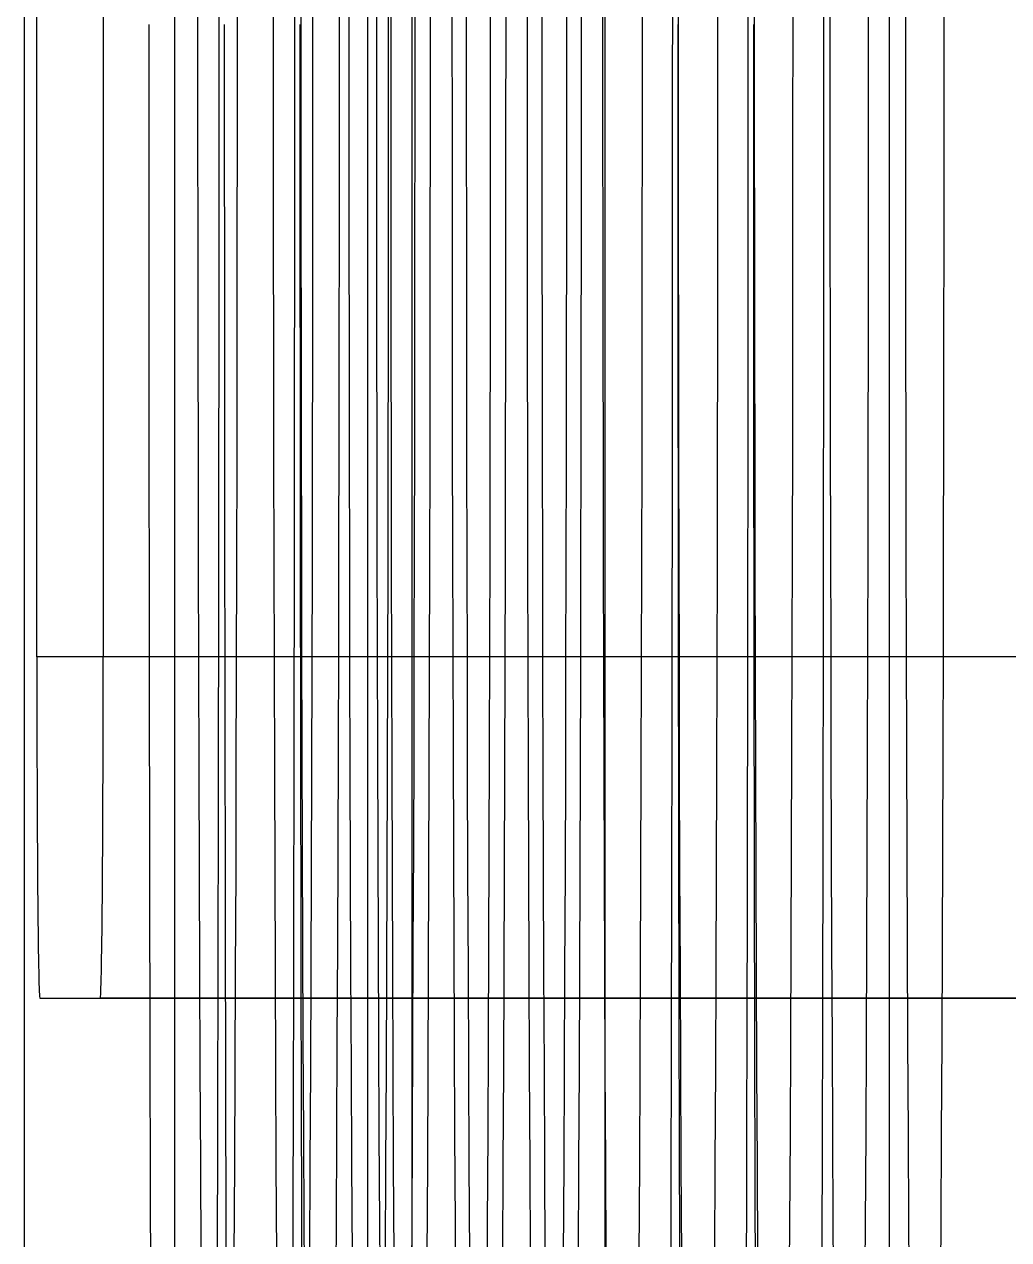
# Model space of a CAD drawing. Extents: x 0 to 233, y 0 to 414.
# Drawn here: x 85.305 to 86.74, y 94.201 to 95.972 of the extents above; entities that cross this region are included whole.
import ezdxf

# ---------------------------------------------------------------- set-up
doc = ezdxf.new("R2010")
doc.units = 0
doc.layers.add('-15N-THT. THIẾT BỊ ĐÓNG MỞ', color=40, linetype='CONTINUOUS')

# ---------------------------------------------------------------- blocks, each defined once
blk = doc.blocks.new('06 - N - SC VSD CHIẾU HÔNG ATV630U75~D11N4')
at = {"layer": '-15N-THT. THIẾT BỊ ĐÓNG MỞ'}
for p, q in [((-147.6947, -100.4401), (-147.6947, -115.7528)), ((-146.4341, -100.4401), (-146.4341, -114.4815)), ((-147.1298, -101.2912), (-147.1294, -126.2497)), ((-147.6764, -111.9004), (-147.6764, -101.8052)), ((-147.5796, -107.1013), (-147.5796, -111.9004)), ((-147.4757, -108.6804), (-147.4757, -113.2772)), ((-147.1943, -108.6804), (-147.1943, -113.2772)), ((-146.8482, -108.6804), (-146.8482, -113.2772)), ((-146.8516, -110.8159), (-146.8516, -110.9788)), ((-146.6835, -110.9788), (-146.6836, -110.8159)), ((-147.442, -110.8209), (-147.442, -110.9788)), ((-147.3841, -110.9788), (-147.3841, -110.8209)), ((-147.3318, -110.8209), (-147.3318, -110.9788)), ((-147.2916, -110.8251), (-147.2916, -110.9788)), ((-147.2739, -110.9788), (-147.2739, -110.8209)), ((-147.2352, -110.9788), (-147.2353, -110.8251)), ((-147.2216, -110.8209), (-147.2216, -110.9788)), ((-147.1814, -110.8202), (-147.1815, -110.9788)), ((-147.1637, -110.9788), (-147.1637, -110.8209)), ((-147.1606, -110.8209), (-147.1606, -110.9788)), ((-147.125, -110.9788), (-147.1251, -110.8251)), ((-147.1027, -110.9788), (-147.1027, -110.8209)), ((-147.0712, -110.8251), (-147.0713, -110.9788)), ((-147.0504, -110.8209), (-147.0505, -110.9788)), ((-147.0149, -110.9788), (-147.0149, -110.8251)), ((-146.9925, -110.9788), (-146.9926, -110.8209)), ((-146.9618, -110.8209), (-146.9618, -110.9788)), ((-146.9402, -110.8209), (-146.9403, -110.9788)), ((-146.9039, -110.9788), (-146.9039, -110.8209)), ((-146.8824, -110.9788), (-146.8824, -110.8209)), ((-146.7937, -110.9788), (-146.7937, -110.8209)), ((-146.7414, -110.8209), (-146.7414, -110.9788)), ((-146.6305, -110.8251), (-146.6305, -110.9788)), ((-146.5741, -110.9788), (-146.5742, -110.8251)), ((-146.5203, -110.8251), (-146.5203, -110.9788)), ((-146.464, -110.9788), (-146.464, -110.8251)), ((-146.4101, -110.8251), (-146.4102, -110.9788)), ((-146.3538, -110.9788), (-146.3538, -110.8251)), ((-147.442, -110.9788), (-147.442, -111.1367)), ((-147.3841, -111.1367), (-147.3841, -110.9788)), ((-147.3318, -110.9788), (-147.3318, -111.1367)), ((-147.2916, -110.9788), (-147.2916, -111.1325)), ((-147.2739, -111.1367), (-147.2739, -110.9788)), ((-147.2353, -111.1325), (-147.2352, -110.9788)), ((-147.2216, -110.9788), (-147.2216, -111.1367)), ((-147.1815, -110.9788), (-147.1814, -111.1325)), ((-147.1637, -111.1367), (-147.1637, -110.9788)), ((-147.1606, -110.9788), (-147.1606, -111.1367)), ((-147.1251, -111.1325), (-147.125, -110.9788)), ((-147.1027, -111.1367), (-147.1027, -110.9788)), ((-147.0713, -110.9788), (-147.0712, -111.1325)), ((-147.0505, -110.9788), (-147.0504, -111.1367)), ((-147.0149, -111.1325), (-147.0149, -110.9788)), ((-146.9926, -111.1367), (-146.9925, -110.9788)), ((-146.9618, -110.9788), (-146.9618, -111.1367)), ((-146.9403, -110.9788), (-146.9402, -111.1367)), ((-146.9039, -111.1367), (-146.9039, -110.9788)), ((-146.8824, -111.1367), (-146.8824, -110.9788)), ((-146.8516, -110.9788), (-146.8516, -111.1367)), ((-146.7937, -111.1367), (-146.7937, -110.9788)), ((-146.7414, -110.9788), (-146.7414, -111.1367)), ((-146.6836, -111.1367), (-146.6835, -110.9788)), ((-146.6305, -110.9788), (-146.6305, -111.1373)), ((-146.5742, -111.1325), (-146.5741, -110.9788)), ((-146.5203, -110.9788), (-146.5203, -111.1325)), ((-146.464, -111.1325), (-146.464, -110.9788)), ((-146.4102, -110.9788), (-146.4101, -111.1325)), ((-146.3538, -111.1325), (-146.3538, -110.9788)), ((-147.442, -111.1367), (-147.4419, -111.2942)), ((-147.3842, -111.2945), (-147.3841, -111.1367)), ((-147.3318, -111.1367), (-147.3317, -111.2942)), ((-147.2916, -111.1325), (-147.2915, -111.2859)), ((-147.274, -111.2945), (-147.2739, -111.1367)), ((-147.2354, -111.2859), (-147.2353, -111.1325)), ((-147.2216, -111.1367), (-147.2215, -111.2942)), ((-147.1814, -111.1325), (-147.1813, -111.2859)), ((-147.1638, -111.2945), (-147.1637, -111.1367)), ((-147.1606, -111.1367), (-147.1605, -111.2942)), ((-147.1252, -111.2859), (-147.1251, -111.1325)), ((-147.1029, -111.2945), (-147.1027, -111.1367)), ((-147.0712, -111.1325), (-147.0711, -111.2859)), ((-147.0504, -111.1367), (-147.0503, -111.2942)), ((-147.015, -111.2859), (-147.0149, -111.1325)), ((-146.9927, -111.2945), (-146.9926, -111.1367)), ((-146.9618, -111.1367), (-146.9617, -111.2943)), ((-146.9402, -111.1367), (-146.9401, -111.2942)), ((-146.904, -111.2943), (-146.9039, -111.1367)), ((-146.8825, -111.2945), (-146.8824, -111.1367)), ((-146.8516, -111.1367), (-146.8515, -111.2943)), ((-146.7938, -111.2943), (-146.7937, -111.1367)), ((-146.7414, -111.1367), (-146.7413, -111.2943)), ((-146.6837, -111.2943), (-146.6836, -111.1367)), ((-146.5743, -111.2859), (-146.5742, -111.1325)), ((-146.5203, -111.1325), (-146.5202, -111.2859)), ((-146.4641, -111.2859), (-146.464, -111.1325)), ((-146.4101, -111.1325), (-146.41, -111.2859)), ((-146.3539, -111.2859), (-146.3538, -111.1325)), ((-146.6305, -111.1373), (-146.6304, -111.2955)), ((-147.4419, -111.2942), (-147.4417, -111.4511)), ((-147.3844, -111.4516), (-147.3842, -111.2945)), ((-147.3317, -111.2942), (-147.3315, -111.4511)), ((-147.2915, -111.2859), (-147.2913, -111.4386)), ((-147.2742, -111.4516), (-147.274, -111.2945)), ((-147.2355, -111.4386), (-147.2354, -111.2859)), ((-147.2215, -111.2942), (-147.2213, -111.4511)), ((-147.1813, -111.2859), (-147.1812, -111.4386)), ((-147.164, -111.4516), (-147.1638, -111.2945)), ((-147.1605, -111.2942), (-147.1603, -111.4511)), ((-147.1253, -111.4386), (-147.1252, -111.2859)), ((-147.103, -111.4516), (-147.1029, -111.2945)), ((-147.0711, -111.2859), (-147.071, -111.4386)), ((-147.0503, -111.2942), (-147.0502, -111.4511)), ((-147.0152, -111.4386), (-147.015, -111.2859)), ((-146.9928, -111.4516), (-146.9927, -111.2945)), ((-146.9617, -111.2943), (-146.9615, -111.4511)), ((-146.9401, -111.2942), (-146.94, -111.4511)), ((-146.9042, -111.4511), (-146.904, -111.2943)), ((-146.8827, -111.4516), (-146.8825, -111.2945)), ((-146.8515, -111.2943), (-146.8513, -111.4511)), ((-146.794, -111.4511), (-146.7938, -111.2943)), ((-146.7413, -111.2943), (-146.7411, -111.4511)), ((-146.6838, -111.4511), (-146.6837, -111.2943)), ((-146.6304, -111.2955), (-146.6302, -111.4529)), ((-146.5744, -111.4386), (-146.5743, -111.2859)), ((-146.5202, -111.2859), (-146.5201, -111.4386)), ((-146.4642, -111.4386), (-146.4641, -111.2859)), ((-146.41, -111.2859), (-146.4099, -111.4386)), ((-146.3541, -111.4386), (-146.3539, -111.2859)), ((-147.4417, -111.4511), (-147.4415, -111.6068)), ((-147.3846, -111.6076), (-147.3844, -111.4516)), ((-147.3315, -111.4511), (-147.3313, -111.6068)), ((-147.2913, -111.4386), (-147.2911, -111.5903)), ((-147.2744, -111.6076), (-147.2742, -111.4516)), ((-147.2357, -111.5903), (-147.2355, -111.4386)), ((-147.2213, -111.4511), (-147.2211, -111.6068)), ((-147.1812, -111.4386), (-147.1809, -111.5903)), ((-147.1642, -111.6076), (-147.164, -111.4516)), ((-147.1603, -111.4511), (-147.1601, -111.6068)), ((-147.1256, -111.5903), (-147.1253, -111.4386)), ((-147.1032, -111.6076), (-147.103, -111.4516)), ((-147.071, -111.4386), (-147.0708, -111.5903)), ((-147.0502, -111.4511), (-147.0499, -111.6068)), ((-147.0154, -111.5903), (-147.0152, -111.4386)), ((-146.9931, -111.6076), (-146.9928, -111.4516)), ((-146.9615, -111.4511), (-146.9613, -111.6069)), ((-146.94, -111.4511), (-146.9398, -111.6068)), ((-146.9044, -111.6069), (-146.9042, -111.4511)), ((-146.8829, -111.6076), (-146.8827, -111.4516)), ((-146.8513, -111.4511), (-146.8511, -111.6069)), ((-146.7942, -111.6069), (-146.794, -111.4511)), ((-146.7411, -111.4511), (-146.7409, -111.6069)), ((-146.684, -111.6069), (-146.6838, -111.4511)), ((-146.6302, -111.4529), (-146.63, -111.6092)), ((-146.5746, -111.5903), (-146.5744, -111.4386)), ((-146.5201, -111.4386), (-146.5198, -111.5903)), ((-146.4645, -111.5903), (-146.4642, -111.4386)), ((-146.4099, -111.4386), (-146.4097, -111.5903)), ((-146.3543, -111.5903), (-146.3541, -111.4386)), ((-147.2911, -111.5903), (-147.2908, -111.7406)), ((-147.236, -111.7406), (-147.2357, -111.5903)), ((-147.1809, -111.5903), (-147.1806, -111.7406)), ((-147.1259, -111.7406), (-147.1256, -111.5903)), ((-147.0708, -111.5903), (-147.0705, -111.7406)), ((-147.0157, -111.7406), (-147.0154, -111.5903)), ((-146.5749, -111.7406), (-146.5746, -111.5903)), ((-146.5198, -111.5903), (-146.5196, -111.7406)), ((-146.4647, -111.7406), (-146.4645, -111.5903)), ((-146.4097, -111.5903), (-146.4094, -111.7406)), ((-146.3546, -111.7406), (-146.3543, -111.5903)), ((-147.4415, -111.6068), (-147.4412, -111.7612)), ((-147.3849, -111.762), (-147.3846, -111.6076)), ((-147.3313, -111.6068), (-147.331, -111.7612)), ((-147.2747, -111.762), (-147.2744, -111.6076)), ((-147.2211, -111.6068), (-147.2208, -111.7612)), ((-147.1645, -111.762), (-147.1642, -111.6076)), ((-147.1601, -111.6068), (-147.1598, -111.7612)), ((-147.1035, -111.762), (-147.1032, -111.6076)), ((-147.0499, -111.6068), (-147.0496, -111.7612)), ((-146.9934, -111.762), (-146.9931, -111.6076)), ((-146.9613, -111.6069), (-146.961, -111.7612)), ((-146.9398, -111.6068), (-146.9395, -111.7612)), ((-146.9047, -111.7612), (-146.9044, -111.6069)), ((-146.8832, -111.762), (-146.8829, -111.6076)), ((-146.8511, -111.6069), (-146.8508, -111.7612)), ((-146.7945, -111.7612), (-146.7942, -111.6069)), ((-146.7409, -111.6069), (-146.7406, -111.7612)), ((-146.6843, -111.7612), (-146.684, -111.6069)), ((-146.63, -111.6092), (-146.6297, -111.7639)), ((-147.2908, -111.7406), (-147.2905, -111.8891)), ((-147.2364, -111.8891), (-147.236, -111.7406)), ((-147.1806, -111.7406), (-147.1803, -111.8891)), ((-147.1262, -111.8891), (-147.1259, -111.7406)), ((-147.0705, -111.7406), (-147.0701, -111.8891)), ((-147.016, -111.8891), (-147.0157, -111.7406)), ((-146.5753, -111.8891), (-146.5749, -111.7406)), ((-146.5196, -111.7406), (-146.5192, -111.8891)), ((-146.4651, -111.8891), (-146.4647, -111.7406)), ((-146.4094, -111.7406), (-146.409, -111.8891)), ((-146.3549, -111.8891), (-146.3546, -111.7406)), ((-147.4412, -111.7612), (-147.4408, -111.9138)), ((-147.3852, -111.9146), (-147.3849, -111.762)), ((-147.331, -111.7612), (-147.3306, -111.9138)), ((-147.2751, -111.9146), (-147.2747, -111.762)), ((-147.2208, -111.7612), (-147.2205, -111.9138)), ((-147.1649, -111.9146), (-147.1645, -111.762)), ((-147.1598, -111.7612), (-147.1595, -111.9138)), ((-147.1039, -111.9146), (-147.1035, -111.762)), ((-147.0496, -111.7612), (-147.0493, -111.9138)), ((-146.9937, -111.9146), (-146.9934, -111.762)), ((-146.961, -111.7612), (-146.9606, -111.9138)), ((-146.9395, -111.7612), (-146.9391, -111.9138)), ((-146.9051, -111.9138), (-146.9047, -111.7612)), ((-146.8835, -111.9146), (-146.8832, -111.762)), ((-146.8508, -111.7612), (-146.8504, -111.9138)), ((-146.7949, -111.9138), (-146.7945, -111.7612)), ((-146.7406, -111.7612), (-146.7403, -111.9138)), ((-146.6847, -111.9138), (-146.6843, -111.7612)), ((-146.6297, -111.7639), (-146.6293, -111.9168)), ((-147.2905, -111.8891), (-147.2901, -112.0356)), ((-147.2368, -112.0356), (-147.2364, -111.8891)), ((-147.1803, -111.8891), (-147.1799, -112.0356)), ((-147.1266, -112.0356), (-147.1262, -111.8891)), ((-147.0701, -111.8891), (-147.0697, -112.0356)), ((-147.0164, -112.0356), (-147.016, -111.8891)), ((-146.5757, -112.0356), (-146.5753, -111.8891)), ((-146.5192, -111.8891), (-146.5188, -112.0356)), ((-146.4655, -112.0356), (-146.4651, -111.8891)), ((-146.409, -111.8891), (-146.4086, -112.0356)), ((-146.3553, -112.0356), (-146.3549, -111.8891)), ((-132.6669, -111.9004), (-147.6764, -111.9004)), ((-147.4408, -111.9138), (-147.4404, -112.0642)), ((-147.3857, -112.065), (-147.3852, -111.9146)), ((-147.3306, -111.9138), (-147.3302, -112.0642)), ((-147.2755, -112.065), (-147.2751, -111.9146)), ((-147.2205, -111.9138), (-147.22, -112.0642)), ((-147.1653, -112.065), (-147.1649, -111.9146)), ((-147.1595, -111.9138), (-147.159, -112.0642)), ((-147.1043, -112.065), (-147.1039, -111.9146)), ((-147.0493, -111.9138), (-147.0489, -112.0642)), ((-146.9941, -112.065), (-146.9937, -111.9146)), ((-146.9606, -111.9138), (-146.9602, -112.0643)), ((-146.9391, -111.9138), (-146.9387, -112.0642)), ((-146.9055, -112.0643), (-146.9051, -111.9138)), ((-146.884, -112.065), (-146.8835, -111.9146)), ((-146.8504, -111.9138), (-146.85, -112.0643)), ((-146.7953, -112.0643), (-146.7949, -111.9138)), ((-146.7403, -111.9138), (-146.7399, -112.0643)), ((-146.6851, -112.0643), (-146.6847, -111.9138)), ((-146.6293, -111.9168), (-146.6289, -112.0674)), ((-147.2901, -112.0356), (-147.2896, -112.1797)), ((-147.2372, -112.1797), (-147.2368, -112.0356)), ((-147.1799, -112.0356), (-147.1794, -112.1797)), ((-147.1271, -112.1797), (-147.1266, -112.0356)), ((-147.0697, -112.0356), (-147.0692, -112.1797)), ((-147.0169, -112.1797), (-147.0164, -112.0356)), ((-146.5762, -112.1797), (-146.5757, -112.0356)), ((-146.5188, -112.0356), (-146.5183, -112.1797)), ((-146.466, -112.1797), (-146.4655, -112.0356)), ((-146.4086, -112.0356), (-146.4081, -112.1797)), ((-146.3558, -112.1797), (-146.3553, -112.0356)), ((-147.4404, -112.0642), (-147.4399, -112.2122)), ((-147.3861, -112.213), (-147.3857, -112.065)), ((-147.3302, -112.0642), (-147.3297, -112.2122)), ((-147.2759, -112.213), (-147.2755, -112.065)), ((-147.22, -112.0642), (-147.2195, -112.2122)), ((-147.1658, -112.213), (-147.1653, -112.065)), ((-147.159, -112.0642), (-147.1586, -112.2122)), ((-147.1048, -112.213), (-147.1043, -112.065)), ((-147.0489, -112.0642), (-147.0484, -112.2122)), ((-146.9946, -112.213), (-146.9941, -112.065)), ((-146.9602, -112.0643), (-146.9597, -112.2123)), ((-146.9387, -112.0642), (-146.9382, -112.2122)), ((-146.906, -112.2123), (-146.9055, -112.0643)), ((-146.8844, -112.213), (-146.884, -112.065)), ((-146.85, -112.0643), (-146.8495, -112.2123)), ((-146.7958, -112.2123), (-146.7953, -112.0643)), ((-146.7399, -112.0643), (-146.7394, -112.2123)), ((-146.6856, -112.2123), (-146.6851, -112.0643)), ((-146.6289, -112.0674), (-146.6284, -112.2153)), ((-147.2896, -112.1797), (-147.2891, -112.3211)), ((-147.2378, -112.3211), (-147.2372, -112.1797)), ((-147.1794, -112.1797), (-147.1789, -112.3211)), ((-147.1276, -112.3211), (-147.1271, -112.1797)), ((-147.0692, -112.1797), (-147.0687, -112.3211)), ((-147.0174, -112.3211), (-147.0169, -112.1797)), ((-146.5767, -112.3211), (-146.5762, -112.1797)), ((-146.5183, -112.1797), (-146.5178, -112.3211)), ((-146.4665, -112.3211), (-146.466, -112.1797)), ((-146.4081, -112.1797), (-146.4076, -112.3211)), ((-146.3563, -112.3211), (-146.3558, -112.1797)), ((-147.4399, -112.2122), (-147.4394, -112.3574)), ((-147.3867, -112.3582), (-147.3861, -112.213)), ((-147.3297, -112.2122), (-147.3292, -112.3574)), ((-147.2765, -112.3582), (-147.2759, -112.213)), ((-147.2195, -112.2122), (-147.219, -112.3574)), ((-147.1663, -112.3582), (-147.1658, -112.213)), ((-147.1586, -112.2122), (-147.158, -112.3574)), ((-147.1053, -112.3582), (-147.1048, -112.213)), ((-147.0484, -112.2122), (-147.0478, -112.3574)), ((-146.9952, -112.3582), (-146.9946, -112.213)), ((-146.9597, -112.2123), (-146.9592, -112.3575)), ((-146.9382, -112.2122), (-146.9377, -112.3574)), ((-146.9065, -112.3575), (-146.906, -112.2123)), ((-146.885, -112.3582), (-146.8844, -112.213)), ((-146.8495, -112.2123), (-146.849, -112.3575)), ((-146.7963, -112.3575), (-146.7958, -112.2123)), ((-146.7394, -112.2123), (-146.7388, -112.3575)), ((-146.6861, -112.3575), (-146.6856, -112.2123)), ((-146.6284, -112.2153), (-146.6278, -112.3603)), ((-147.2891, -112.3211), (-147.2885, -112.4594)), ((-147.2384, -112.4594), (-147.2378, -112.3211)), ((-147.1789, -112.3211), (-147.1783, -112.4594)), ((-147.1282, -112.4594), (-147.1276, -112.3211)), ((-147.0687, -112.3211), (-147.0681, -112.4594)), ((-147.018, -112.4594), (-147.0174, -112.3211)), ((-146.5773, -112.4594), (-146.5767, -112.3211)), ((-146.5178, -112.3211), (-146.5172, -112.4594)), ((-146.4671, -112.4594), (-146.4665, -112.3211)), ((-146.4076, -112.3211), (-146.407, -112.4594)), ((-146.3569, -112.4594), (-146.3563, -112.3211)), ((-147.4394, -112.3574), (-147.4388, -112.4995)), ((-147.3873, -112.5002), (-147.3867, -112.3582)), ((-147.3292, -112.3574), (-147.3286, -112.4995)), ((-147.2771, -112.5002), (-147.2765, -112.3582)), ((-147.219, -112.3574), (-147.2184, -112.4995)), ((-147.1669, -112.5002), (-147.1663, -112.3582)), ((-147.158, -112.3574), (-147.1574, -112.4995)), ((-147.1059, -112.5002), (-147.1053, -112.3582)), ((-147.0478, -112.3574), (-147.0472, -112.4995)), ((-146.9958, -112.5002), (-146.9952, -112.3582)), ((-146.9592, -112.3575), (-146.9586, -112.4996)), ((-146.9377, -112.3574), (-146.9371, -112.4995)), ((-146.9071, -112.4996), (-146.9065, -112.3575)), ((-146.8856, -112.5002), (-146.885, -112.3582)), ((-146.849, -112.3575), (-146.8484, -112.4996)), ((-146.7969, -112.4996), (-146.7963, -112.3575)), ((-146.7388, -112.3575), (-146.7382, -112.4996)), ((-146.6867, -112.4996), (-146.6861, -112.3575)), ((-146.6278, -112.3603), (-146.6272, -112.502)), ((-147.6721, -112.3974), (-132.7593, -112.3974)), ((-132.6712, -112.3974), (-147.584, -112.3974)), ((-147.2885, -112.4594), (-147.2878, -112.5944)), ((-147.239, -112.5944), (-147.2384, -112.4594)), ((-147.1783, -112.4594), (-147.1777, -112.5944)), ((-147.1288, -112.5944), (-147.1282, -112.4594)), ((-147.0681, -112.4594), (-147.0675, -112.5944)), ((-147.0186, -112.5944), (-147.018, -112.4594)), ((-146.5779, -112.5944), (-146.5773, -112.4594)), ((-146.5172, -112.4594), (-146.5166, -112.5944)), ((-146.4677, -112.5944), (-146.4671, -112.4594)), ((-146.407, -112.4594), (-146.4064, -112.5944)), ((-146.3576, -112.5944), (-146.3569, -112.4594)), ((-147.4388, -112.4995), (-147.4381, -112.6381)), ((-147.3879, -112.6389), (-147.3873, -112.5002)), ((-147.3286, -112.4995), (-147.3279, -112.6381)), ((-147.2778, -112.6389), (-147.2771, -112.5002)), ((-147.2184, -112.4995), (-147.2177, -112.6381)), ((-147.1676, -112.6389), (-147.1669, -112.5002)), ((-147.1574, -112.4995), (-147.1568, -112.6381)), ((-147.1066, -112.6389), (-147.1059, -112.5002)), ((-147.0472, -112.4995), (-147.0466, -112.6381)), ((-146.9964, -112.6389), (-146.9958, -112.5002)), ((-146.9586, -112.4996), (-146.9579, -112.6382)), ((-146.9371, -112.4995), (-146.9364, -112.6381)), ((-146.9078, -112.6382), (-146.9071, -112.4996)), ((-146.8862, -112.6389), (-146.8856, -112.5002)), ((-146.8484, -112.4996), (-146.8477, -112.6382)), ((-146.7976, -112.6382), (-146.7969, -112.4996)), ((-146.7382, -112.4996), (-146.7376, -112.6382)), ((-146.6874, -112.6382), (-146.6867, -112.4996)), ((-146.6272, -112.502), (-146.6265, -112.64)), ((-147.2878, -112.5944), (-147.2871, -112.7257)), ((-147.2397, -112.7257), (-147.239, -112.5944)), ((-147.1777, -112.5944), (-147.177, -112.7257)), ((-147.1295, -112.7257), (-147.1288, -112.5944)), ((-147.0675, -112.5944), (-147.0668, -112.7257)), ((-147.0193, -112.7257), (-147.0186, -112.5944)), ((-146.5786, -112.7257), (-146.5779, -112.5944)), ((-146.5166, -112.5944), (-146.5159, -112.7257)), ((-146.4684, -112.7257), (-146.4677, -112.5944)), ((-146.4064, -112.5944), (-146.4057, -112.7257)), ((-146.3582, -112.7257), (-146.3576, -112.5944)), ((-147.4381, -112.6381), (-147.4374, -112.773)), ((-147.3887, -112.7737), (-147.3879, -112.6389)), ((-147.3279, -112.6381), (-147.3272, -112.773)), ((-147.2785, -112.7737), (-147.2778, -112.6389)), ((-147.2177, -112.6381), (-147.217, -112.773)), ((-147.1683, -112.7737), (-147.1676, -112.6389)), ((-147.1568, -112.6381), (-147.156, -112.773)), ((-147.1073, -112.7737), (-147.1066, -112.6389)), ((-147.0466, -112.6381), (-147.0459, -112.773)), ((-146.9971, -112.7737), (-146.9964, -112.6389)), ((-146.9579, -112.6382), (-146.9572, -112.7731)), ((-146.9364, -112.6381), (-146.9357, -112.773)), ((-146.9085, -112.7731), (-146.9078, -112.6382)), ((-146.887, -112.7737), (-146.8862, -112.6389)), ((-146.8477, -112.6382), (-146.847, -112.7731)), ((-146.7983, -112.7731), (-146.7976, -112.6382)), ((-146.7376, -112.6382), (-146.7368, -112.7731)), ((-146.6881, -112.7731), (-146.6874, -112.6382)), ((-146.6265, -112.64), (-146.6258, -112.774)), ((-147.2871, -112.7257), (-147.2864, -112.8531)), ((-147.2405, -112.8531), (-147.2397, -112.7257)), ((-147.177, -112.7257), (-147.1762, -112.8531)), ((-147.1303, -112.8531), (-147.1295, -112.7257)), ((-147.0668, -112.7257), (-147.066, -112.8531)), ((-147.0201, -112.8531), (-147.0193, -112.7257)), ((-146.5794, -112.8531), (-146.5786, -112.7257)), ((-146.5159, -112.7257), (-146.5151, -112.8531)), ((-146.4692, -112.8531), (-146.4684, -112.7257)), ((-146.4057, -112.7257), (-146.4049, -112.8531)), ((-146.359, -112.8531), (-146.3582, -112.7257))]:
    blk.add_line(p, q, dxfattribs=at)
for centre, major_axis, ratio, start_param, end_param in [((-147.462, -110.9788), (0, -5.8858), 0.008726, 1.570796, 3.141593), ((-147.3518, -110.9788), (0, -5.8858), 0.008726, 1.570796, 3.141593), ((-146.8009, -110.9788), (0, 5.8858), 0.008726, -1.570796, 0.000001), ((-146.6907, -110.9788), (0, -5.8858), 0.008726, 1.570796, 3.141593), ((-146.5805, -110.9788), (0, -5.8858), 0.008726, 1.570796, 3.141593), ((-147.462, -110.9788), (0, -5.8858), 0.008726, -1.570796, -0.933397), ((-147.462, -110.9788), (0, -5.8858), 0.008726, 0.933397, 1.570796), ((-147.3518, -110.9788), (0, -5.8858), 0.008726, -1.570796, -0.933397), ((-147.3518, -110.9788), (0, -5.8858), 0.008726, 0.933397, 1.570796), ((-147.2416, -110.9788), (0, 5.8858), 0.008726, 1.570796, 2.208196), ((-146.8009, -110.9788), (0, 5.8858), 0.008726, -2.208196, -1.570796), ((-146.6907, -110.9788), (0, -5.8858), 0.008726, -1.570796, -0.933397), ((-146.6907, -110.9788), (0, -5.8858), 0.008726, 0.933397, 1.570796), ((-146.5805, -110.9788), (0, -5.8858), 0.008726, -1.570796, -0.933397), ((-146.5805, -110.9788), (0, -5.8858), 0.008726, 0.933397, 1.570796), ((-147.6721, -111.9012), (0, 0.4962), 0.008727, 1.569154, 3.143197), ((-147.584, -111.9009), (0, 0.4965), 0.008727, 3.14063, 4.713388)]:
    blk.add_ellipse(centre, major_axis=major_axis, ratio=ratio, start_param=start_param, end_param=end_param, dxfattribs=at)

msp = doc.modelspace()

# ---------------------------------------------------------------- block references
msp.add_blockref('06 - N - SC VSD CHIẾU HÔNG ATV630U75~D11N4', (233, 206.9507))

doc.saveas('drawing.dxf')
